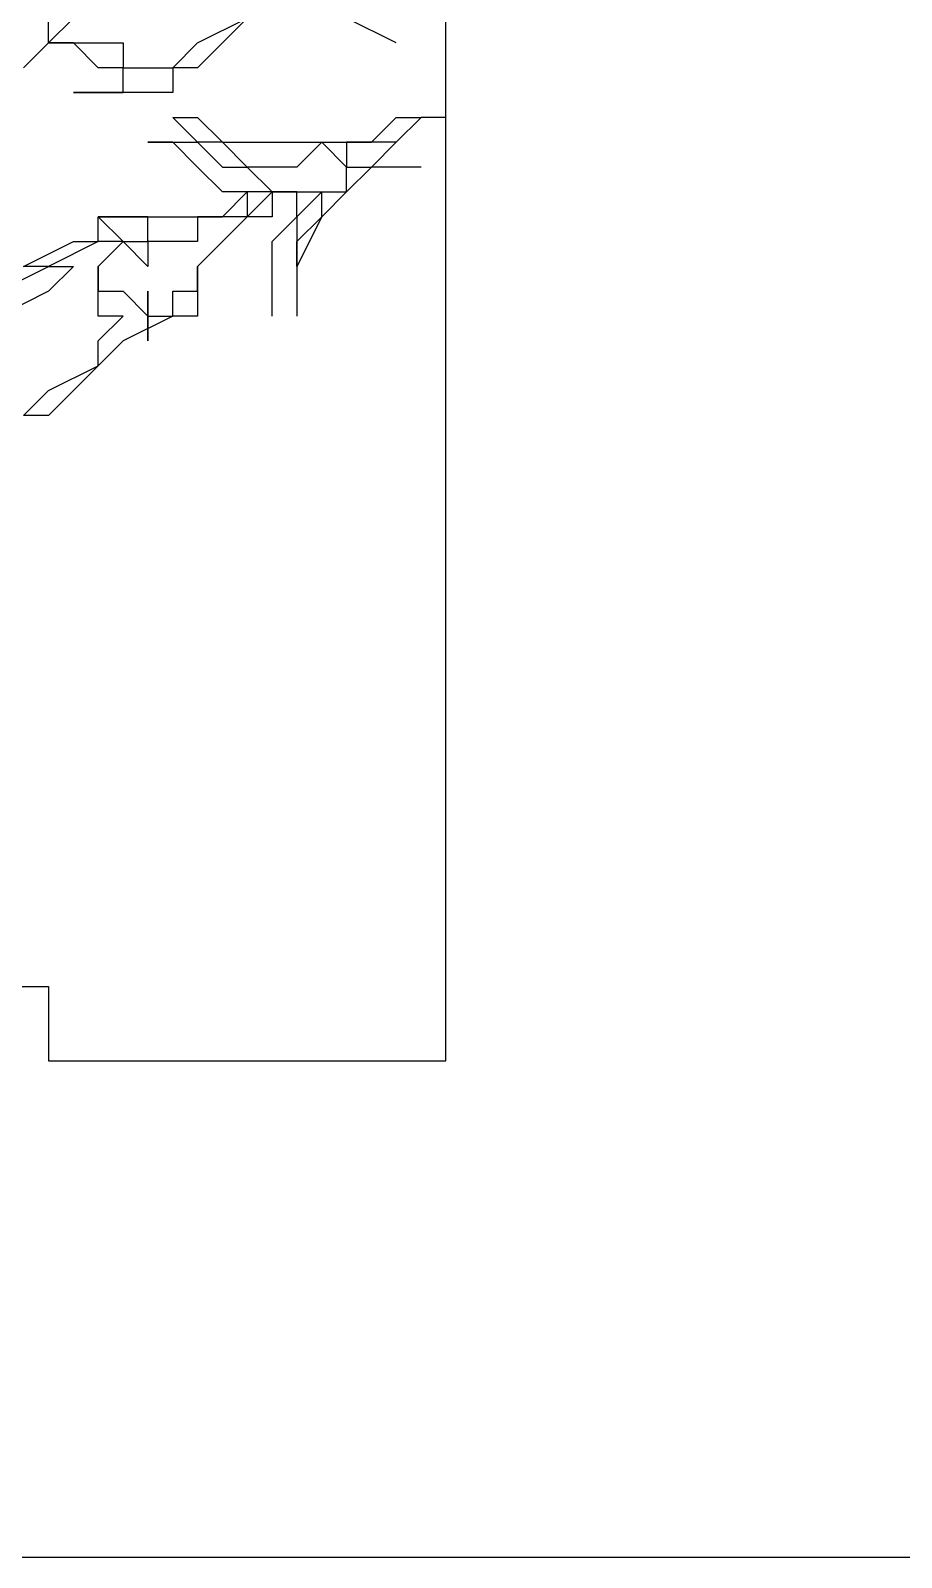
# Model space of a CAD drawing. Header units: millimetres. Extents: x 0 to 600, y 0 to 450.
# Drawn here: x 358.3 to 393.3, y 0 to 61.5 of the extents above; entities that cross this region are included whole.
import ezdxf

# ---------------------------------------------------------------- set-up
doc = ezdxf.new("R2010")
doc.units = ezdxf.units.MM
for name, color, linetype in [('border- do not edit', 2, 'Continuous'), ('Engraving', 1, 'Continuous'), ('External Cuts', 5, 'Continuous')]:
    doc.layers.add(name, color=color, linetype=linetype)

msp = doc.modelspace()

# ---------------------------------------------------------------- linework, layer by layer
at = {"layer": 'border- do not edit'}
msp.add_line((600, 0), (0, 0), dxfattribs=at)
at = {"layer": 'Engraving'}
for p, q in [((360, 62), (359, 61)), ((359, 61), (359, 62)), ((365, 61), (367, 62)), ((367, 62), (366, 61)), ((373, 61), (371, 62)), ((359, 61), (358, 60)), ((358, 60), (359, 61)), ((360, 61), (359, 61)), ((359, 61), (360, 61)), ((359, 61), (359, 61)), ((361, 60), (360, 61)), ((360, 61), (361, 61)), ((361, 61), (362, 61)), ((362, 61), (362, 60)), ((364, 60), (365, 61)), ((366, 61), (365, 60)), ((362, 60), (361, 60)), ((362, 59), (362, 60)), ((362, 60), (362, 60)), ((362, 60), (362, 60)), ((362, 60), (363, 60)), ((363, 60), (363, 60)), ((363, 60), (364, 60)), ((365, 60), (364, 60)), ((364, 60), (364, 59)), ((361, 59), (360, 59)), ((360, 59), (360, 59)), ((360, 59), (360, 59)), ((360, 59), (361, 59)), ((362, 59), (361, 59)), ((361, 59), (361, 59)), ((361, 59), (361, 59)), ((361, 59), (361, 59)), ((361, 59), (362, 59)), ((363, 59), (362, 59)), ((364, 59), (363, 59)), ((363, 59), (363, 59)), ((363, 59), (363, 59)), ((365, 57), (364, 58)), ((364, 58), (364, 58)), ((364, 58), (364, 58)), ((364, 58), (365, 58)), ((365, 58), (366, 57)), ((372, 57), (373, 58)), ((373, 58), (374, 58)), ((374, 58), (373, 57)), ((375, 58), (374, 58)), ((364, 57), (363, 57)), ((363, 57), (363, 57)), ((363, 57), (363, 57)), ((363, 57), (363, 57)), ((363, 57), (363, 57)), ((363, 57), (364, 57)), ((365, 56), (364, 57)), ((364, 57), (364, 57)), ((364, 57), (365, 57)), ((365, 57), (366, 56)), ((366, 57), (365, 57)), ((367, 56), (366, 57)), ((366, 57), (367, 57)), ((367, 57), (368, 57)), ((368, 57), (368, 57)), ((368, 57), (369, 57)), ((370, 57), (369, 56)), ((369, 57), (370, 57)), ((371, 56), (370, 57)), ((370, 57), (370, 57)), ((370, 57), (370, 57)), ((370, 57), (370, 57)), ((370, 57), (370, 57)), ((370, 57), (371, 57)), ((371, 57), (372, 57)), ((372, 57), (371, 57)), ((371, 57), (371, 56)), ((373, 57), (372, 57)), ((372, 57), (372, 57)), ((372, 56), (373, 57)), ((366, 55), (365, 56)), ((366, 56), (366, 56)), ((366, 56), (367, 56)), ((367, 56), (368, 55)), ((368, 56), (367, 56)), ((369, 56), (368, 56)), ((369, 56), (369, 56)), ((372, 56), (371, 55)), ((371, 55), (371, 56)), ((371, 56), (371, 56)), ((371, 56), (371, 56)), ((371, 56), (371, 56)), ((371, 56), (372, 56)), ((374, 56), (372, 56)), ((372, 56), (372, 56)), ((366, 54), (367, 55)), ((367, 55), (366, 55)), ((368, 55), (367, 55)), ((367, 55), (367, 55)), ((367, 55), (367, 54)), ((367, 54), (368, 55)), ((367, 55), (367, 55)), ((367, 55), (367, 55)), ((367, 55), (367, 55)), ((369, 55), (368, 55)), ((368, 55), (368, 55)), ((368, 55), (368, 55)), ((368, 55), (368, 55)), ((368, 55), (368, 54)), ((368, 55), (368, 55)), ((368, 55), (369, 55)), ((369, 54), (369, 55)), ((369, 55), (369, 55)), ((369, 55), (370, 55)), ((370, 55), (369, 54)), ((371, 55), (370, 54)), ((370, 55), (370, 55)), ((370, 55), (370, 55)), ((370, 54), (370, 55)), ((370, 55), (371, 55)), ((371, 55), (371, 55)), ((371, 55), (371, 55)), ((362, 54), (361, 54)), ((361, 54), (361, 54)), ((361, 54), (362, 53)), ((361, 53), (361, 54)), ((361, 54), (361, 54)), ((361, 54), (361, 54)), ((361, 54), (361, 54)), ((361, 54), (362, 54)), ((363, 54), (362, 54)), ((362, 54), (362, 54)), ((362, 54), (362, 54)), ((362, 54), (362, 54)), ((362, 54), (363, 54)), ((363, 53), (363, 54)), ((363, 54), (363, 54)), ((363, 54), (365, 54)), ((366, 54), (365, 54)), ((365, 54), (365, 53)), ((365, 54), (365, 54)), ((365, 54), (365, 54)), ((365, 54), (366, 54)), ((367, 54), (366, 54)), ((366, 54), (366, 54)), ((366, 53), (367, 54)), ((367, 54), (366, 53)), ((366, 54), (366, 54)), ((367, 54), (367, 54)), ((368, 54), (367, 54)), ((368, 53), (369, 54)), ((370, 54), (369, 52)), ((369, 54), (369, 54)), ((369, 54), (369, 54)), ((369, 54), (369, 53)), ((369, 53), (370, 54)), ((370, 54), (370, 54)), ((370, 54), (370, 54)), ((358, 52), (360, 53)), ((361, 53), (359, 52)), ((360, 53), (360, 53)), ((360, 53), (361, 53)), ((362, 53), (361, 52)), ((361, 53), (361, 53)), ((361, 53), (361, 53)), ((361, 52), (362, 53)), ((362, 53), (361, 53)), ((361, 53), (361, 53)), ((362, 53), (363, 53)), ((363, 52), (362, 53)), ((362, 53), (362, 53)), ((362, 53), (362, 53)), ((362, 53), (362, 53)), ((364, 53), (363, 53)), ((363, 53), (363, 52)), ((365, 53), (364, 53)), ((364, 53), (364, 53)), ((365, 52), (366, 53)), ((366, 53), (365, 52)), ((366, 53), (366, 53)), ((368, 52), (368, 53)), ((368, 53), (368, 53)), ((369, 53), (369, 53)), ((369, 53), (369, 52)), ((369, 52), (369, 53)), ((357, 51), (359, 52)), ((359, 52), (358, 52)), ((360, 52), (359, 51)), ((359, 52), (360, 52)), ((360, 52), (360, 52)), ((360, 52), (360, 52)), ((360, 52), (360, 52)), ((360, 52), (360, 52)), ((361, 52), (361, 51)), ((361, 51), (361, 52)), ((363, 52), (363, 52)), ((363, 52), (363, 52)), ((363, 52), (363, 52)), ((363, 52), (363, 52)), ((363, 52), (363, 52)), ((365, 52), (365, 52)), ((365, 51), (365, 52)), ((365, 52), (365, 52)), ((365, 52), (365, 52)), ((365, 52), (365, 51)), ((368, 51), (368, 52)), ((369, 52), (369, 51)), ((369, 52), (369, 52)), ((369, 52), (369, 52)), ((359, 51), (357, 50)), ((361, 51), (362, 51)), ((361, 50), (361, 51)), ((361, 51), (361, 51)), ((361, 51), (361, 51)), ((361, 51), (361, 51)), ((362, 51), (363, 50)), ((363, 50), (363, 51)), ((363, 51), (363, 51)), ((363, 51), (363, 51)), ((363, 51), (363, 51)), ((363, 51), (363, 51)), ((363, 51), (363, 50)), ((364, 50), (364, 51)), ((364, 51), (365, 51)), ((365, 51), (365, 50)), ((368, 50), (368, 51)), ((369, 51), (369, 50)), ((362, 50), (361, 50)), ((361, 49), (362, 50)), ((364, 50), (362, 49)), ((362, 50), (362, 50)), ((362, 50), (362, 50)), ((362, 50), (362, 50)), ((362, 50), (362, 50)), ((363, 50), (363, 50)), ((363, 50), (363, 50)), ((363, 50), (363, 49)), ((363, 49), (363, 50)), ((363, 50), (364, 50)), ((365, 50), (364, 50)), ((364, 50), (364, 50)), ((368, 50), (368, 50)), ((368, 50), (368, 50)), ((368, 50), (368, 50)), ((369, 50), (369, 50)), ((362, 49), (361, 48)), ((361, 48), (361, 49)), ((362, 49), (362, 49)), ((362, 49), (362, 49)), ((359, 47), (361, 48)), ((361, 48), (360, 47)), ((361, 48), (361, 48)), ((358, 46), (359, 47)), ((360, 47), (359, 46)), ((360, 47), (360, 47)), ((359, 46), (358, 46))]:
    msp.add_line(p, q, dxfattribs=at)
at = {"layer": 'External Cuts'}
msp.add_lwpolyline([(295, 150), (295, 20), (311, 20), (311, 23), (327, 23), (327, 20), (343, 20), (343, 23), (359, 23), (359, 20), (375, 20), (375, 63)], dxfattribs=at)

doc.saveas('drawing.dxf')
